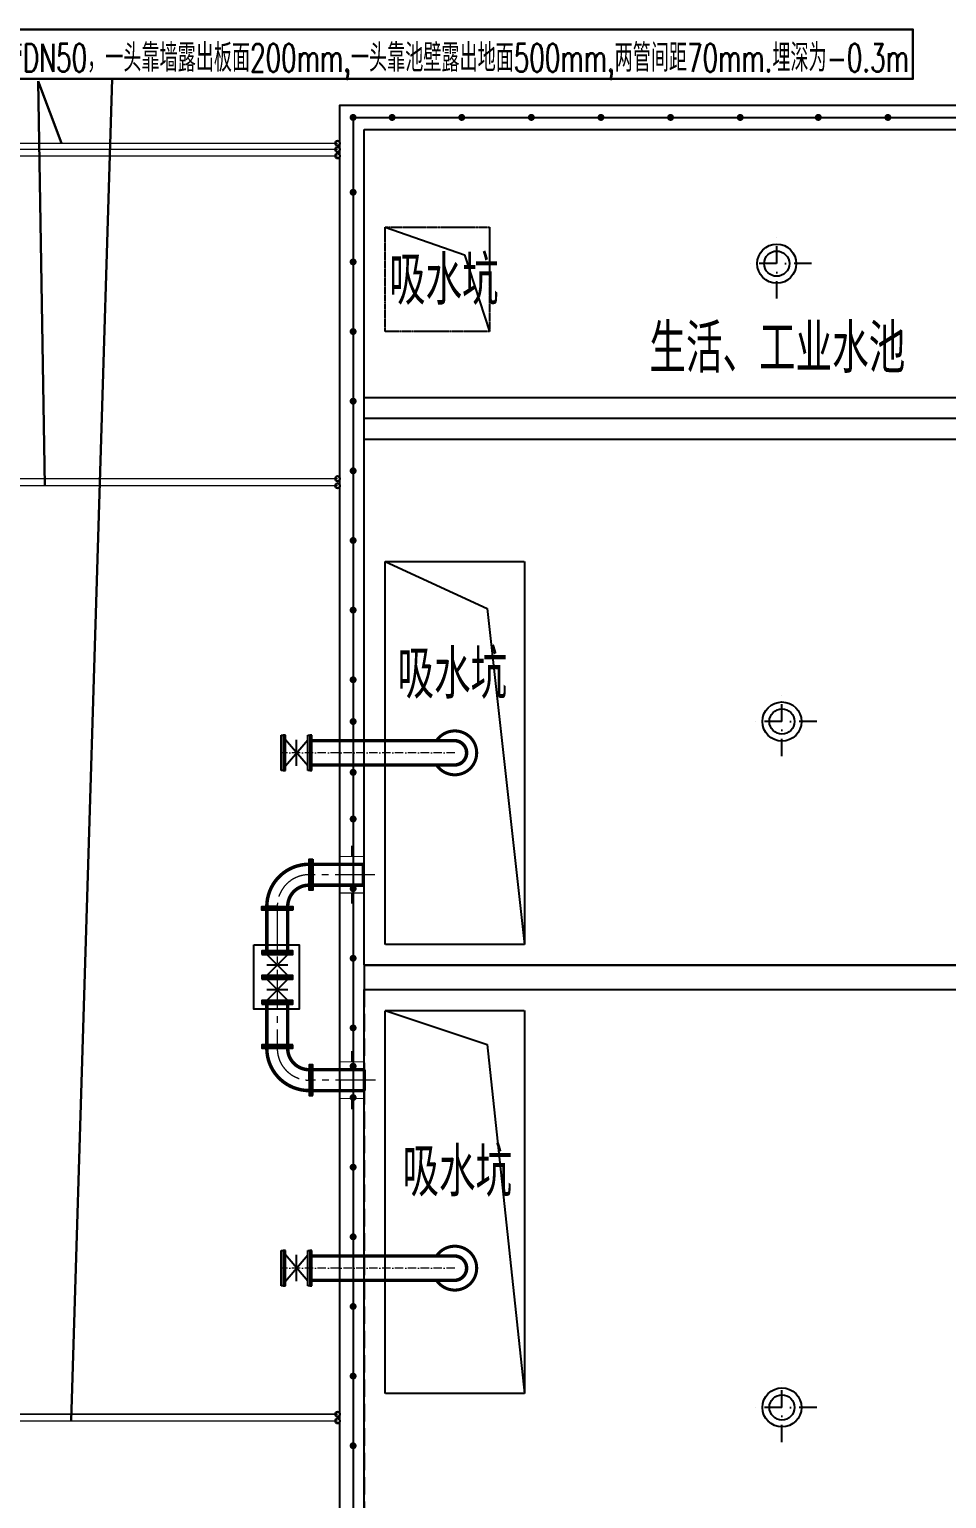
# Model space of a CAD drawing. Header units: millimetres. Extents: x -437359 to 106527, y -82378 to 117612.
# Drawn here: x -85186 to -72010, y 16588 to 37687 of the extents above; entities that cross this region are included whole.
import ezdxf
from ezdxf.enums import TextEntityAlignment as Align

# ---------------------------------------------------------------- set-up
doc = ezdxf.new("R2010")
doc.units = ezdxf.units.MM
for name, pattern in [('ACAD_ISO05W100', [33, 24, -3, 0, -3, 0, -3]), ('ACAD_ISO10W100', [18.5, 12, -3, 0.5, -3]), ('CENTER2', [28.575, 19.05, -3.175, 3.175, -3.175]), ('DASH', [0.35, 0.25, -0.1]), ('DASHDOT', [1, 0.5, -0.25, 0, -0.25])]:
    doc.linetypes.add(name, pattern=pattern)
for name, color, linetype in [('1---冷却塔', 7, 'Continuous'), ('1--构筑物', 3, 'Continuous'), ('图层1', 7, 'Continuous'), ('栏杆', 2, 'Continuous'), ('桥架标注', 2, 'Continuous'), ('水池构筑物', 67, 'Continuous'), ('水管', 4, 'Continuous'), ('法兰', 4, 'Continuous'), ('阀门、管件', 3, 'Continuous'), ('预埋件', 1, 'Continuous')]:
    doc.layers.add(name, color=color, linetype=linetype)
doc.layers.add('中心线', color=1, linetype='ACAD_ISO10W100', lineweight=5)
doc.layers.add('电缆通道', color=3, linetype='Continuous', lineweight=30)
doc.styles.add('geditxt1', font='geditxt.shx', dxfattribs={"width": 0.65, "bigfont": 'hzfs_1.shx'})
doc.styles.add('HZXT', font='geditxt.shx', dxfattribs={"width": 0.72, "bigfont": 'hzfs_1.shx'})

# ---------------------------------------------------------------- blocks, each defined once
blk = doc.blocks.new('A$C3E227F65')
for points in [[(0, 12350), (0, 25050), (36700, 25050), (36700, 12350)], [(36700, 12700), (36700, 0), (0, 0), (0, 12700)]]:
    blk.add_lwpolyline(points)
at = {"layer": '1---冷却塔', "color": 1, "linetype": 'ACAD_ISO05W100', "lineweight": -2, "ltscale": 0.05}
for points in [[(350, 24700), (36350, 24700), (36350, 12700), (350, 12700)], [(350, 12350), (36350, 12350), (36350, 350), (350, 350)]]:
    blk.add_lwpolyline(points, close=True, dxfattribs=at)
for points in [[(12200, 24700), (12200, 20850), (350, 20850), (350, 20850)], [(12500, 24700), (12500, 20550), (350, 20550)], [(12800, 24700), (12800, 20250), (350, 20250)], [(350, 12700), (36350, 12700)]]:
    blk.add_lwpolyline(points, dxfattribs=at)
blk = doc.blocks.new('DN350手动闸阀')
at = {"ltscale": 500}
for p, q in [((179789, 57553), (180166, 57232)), ((179789, 57232), (180166, 57553)), ((179789, 57393), (180166, 57393))]:
    blk.add_line(p, q, dxfattribs=at)
at = {"layer": '法兰', "ltscale": 500}
for p, q in [((179725, 57583), (179725, 57613)), ((179725, 57613), (180230, 57613)), ((180230, 57613), (180230, 57583)), ((179725, 57583), (179725, 57553)), ((180230, 57583), (179725, 57583)), ((180230, 57583), (179725, 57583)), ((179725, 57553), (180230, 57553)), ((180230, 57553), (180230, 57583)), ((179725, 57232), (180230, 57232)), ((179725, 57202), (179725, 57232)), ((179725, 57202), (179725, 57172)), ((180230, 57202), (179725, 57202)), ((180230, 57202), (179725, 57202)), ((180230, 57232), (180230, 57202)), ((180230, 57172), (180230, 57202)), ((179725, 57172), (180230, 57172))]:
    blk.add_line(p, q, dxfattribs=at)
blk = doc.blocks.new('qsc')
for p, q in [((273515, 92537), (274654, 92138)), ((274654, 92138), (275015, 91037)), ((273515, 87737), (274981, 87061)), ((274981, 87061), (275515, 82237)), ((273515, 81287), (274981, 80799)), ((274981, 80799), (275515, 75787))]:
    blk.add_line(p, q)
at = {"layer": '1---冷却塔', "color": 1, "linetype": 'ACAD_ISO05W100', "lineweight": -2, "ltscale": 0.02}
blk.add_lwpolyline([(273515, 92537), (275015, 92537), (275015, 91037), (273515, 91037)], close=True, dxfattribs=at)
at = {"layer": '1---冷却塔', "color": 1, "linetype": 'ACAD_ISO05W100', "lineweight": -2, "ltscale": 0.05}
for points in [[(273515, 87737), (275515, 87737), (275515, 82237), (273515, 82237)], [(273515, 81287), (275515, 81287), (275515, 75787), (273515, 75787)]]:
    blk.add_lwpolyline(points, close=True, dxfattribs=at)
at = {"layer": '1--构筑物', "linetype": 'DASH', "ltscale": 1000}
for q in [(309215, 81587), (273215, 69587)]:
    blk.add_line((273215, 81587), q, dxfattribs=at)
at = {"layer": '中心线', "linetype": 'ACAD_ISO10W100', "ltscale": 10}
for p, q in [((274515, 84987), (272022, 84987)), ((274515, 77587), (272022, 77587))]:
    blk.add_line(p, q, dxfattribs=at)
at = {"layer": '中心线', "color": 1, "linetype": 'CENTER2', "ltscale": 30}
for p, q in [((273369, 83237), (272474, 83237)), ((271965, 82728), (271965, 80744)), ((273374, 80287), (272474, 80287))]:
    blk.add_line(p, q, dxfattribs=at)
for centre, start, end in [((272422, 82780), 90, 180), ((272422, 80744), 180, 270)]:
    blk.add_arc(centre, 457, start, end, dxfattribs=at)
at = {"layer": '栏杆'}
for q in [(273055, 69399), (309391, 94112)]:
    blk.add_line((273055, 94112), q, dxfattribs=at)
at = {"layer": '栏杆', "const_width": 50}
for points in [[(273080, 94112, 1), (273030, 94112, 1)], [(273590, 94112, -1), (273640, 94112, -1)], [(274590, 94112, -1), (274640, 94112, -1)], [(275590, 94112, -1), (275640, 94112, -1)], [(276590, 94112, -1), (276640, 94112, -1)], [(277590, 94112, -1), (277640, 94112, -1)], [(278590, 94112, -1), (278640, 94112, -1)], [(279712, 94112, -1), (279762, 94112, -1)], [(280712, 94112, -1), (280762, 94112, -1)], [(273080, 93037, 1), (273030, 93037, 1)], [(273080, 92037, 1), (273030, 92037, 1)], [(273080, 91037, 1), (273030, 91037, 1)], [(273080, 90037, 1), (273030, 90037, 1)], [(273080, 89037, 1), (273030, 89037, 1)], [(273080, 88037, 1), (273030, 88037, 1)], [(273080, 87037, 1), (273030, 87037, 1)], [(273080, 86037, 1), (273030, 86037, 1)], [(273080, 85437, 1), (273030, 85437, 1)], [(273080, 84707, 1), (273030, 84707, 1)], [(273080, 84037, 1), (273030, 84037, 1)], [(273080, 83037, 1), (273030, 83037, 1)], [(273080, 82037, 1), (273030, 82037, 1)], [(273080, 82037, 1), (273030, 82037, 1)], [(273080, 81037, 1), (273030, 81037, 1)], [(273080, 80487, -1), (273030, 80487, -1)], [(273080, 80037, 1), (273030, 80037, 1)], [(273080, 79037, 1), (273030, 79037, 1)], [(273080, 79037, 1), (273030, 79037, 1)], [(273080, 78037, 1), (273030, 78037, 1)], [(273080, 77037, 1), (273030, 77037, 1)], [(273080, 76037, 1), (273030, 76037, 1)], [(273080, 76037, 1), (273030, 76037, 1)], [(273080, 75037, 1), (273030, 75037, 1)]]:
    blk.add_lwpolyline(points, format="xyb", close=True, dxfattribs=at)
at = {"layer": '水管'}
for p, q in [((272422, 83237), (272422, 83387)), ((272422, 83237), (272422, 83087)), ((271815, 82780), (272115, 82780)), ((271965, 82780), (271815, 82780)), ((271965, 82780), (272115, 82780)), ((273215, 81937), (273215, 81587)), ((271815, 80744), (272115, 80744)), ((271965, 80744), (271815, 80744)), ((271965, 80744), (272115, 80744)), ((272422, 80287), (272422, 80437)), ((272422, 80287), (272422, 80137)), ((272865, 80287), (272865, 80137))]:
    blk.add_line(p, q, dxfattribs=at)
for points, const_width in [([(274515, 84672, 1), (274515, 85302, 0.250492), (274253, 85162, 0.250492)], 43.8), ([(274515, 85162, -0.406405), (274685, 84987, -0.406677), (274515, 84812, -1.793516)], 50), ([(274253, 84812, 0.250492), (274515, 84672)], 43.8), ([(271815, 82780, -0.414214), (272422, 83387)], 50), ([(272115, 82780, -0.414214), (272422, 83087)], 50), ([(271815, 80744, 0.414214), (272422, 80137)], 50), ([(272115, 80744, 0.414214), (272422, 80437)], 50), ([(274515, 77272, 1), (274515, 77902, 0.250492), (274253, 77762, 0.250492)], 43.8), ([(274515, 77762, -0.406405), (274685, 77587, -0.406677), (274515, 77412, -1.793516)], 50), ([(274253, 77412, 0.250492), (274515, 77272)], 43.8)]:
    blk.add_lwpolyline(points, format="xyb", dxfattribs=dict(at, const_width=const_width))
at = {"layer": '水管', "const_width": 50}
for points in [[(272463, 85162), (274515, 85162)], [(272463, 84812), (274515, 84812)], [(272474, 83387), (273215, 83387)], [(273201, 83387), (273201, 83087)], [(272474, 83087), (273215, 83087)], [(271815, 82144), (271815, 82728)], [(272115, 82144), (272115, 82728)], [(271815, 80796), (271815, 81380)], [(272115, 80796), (272115, 81380)], [(272474, 80437), (273215, 80437)], [(273215, 80437), (273215, 80137)], [(272474, 80137), (273215, 80137)], [(272463, 77762), (274515, 77762)], [(272463, 77412), (274515, 77412)]]:
    blk.add_lwpolyline(points, dxfattribs=at)
at = {"layer": '水管'}
for points in [[(272448, 83459), (272448, 83014), (272422, 83014), (272422, 83459)], [(272474, 83459), (272474, 83014), (272448, 83014), (272448, 83459)], [(272187, 82754), (271742, 82754), (271742, 82780), (272187, 82780)], [(272187, 82728), (271742, 82728), (271742, 82754), (272187, 82754)], [(271631, 82231), (272279, 82231), (272279, 81306), (271631, 81306)], [(271742, 82118), (272187, 82118), (272187, 82144), (271742, 82144)], [(271742, 81380), (272187, 81380), (272187, 81406), (271742, 81406)], [(272187, 80796), (271742, 80796), (271742, 80770), (272187, 80770)], [(272187, 80770), (271742, 80770), (271742, 80744), (272187, 80744)], [(272448, 80064), (272448, 80509), (272422, 80509), (272422, 80064)], [(272474, 80064), (272474, 80509), (272448, 80509), (272448, 80064)]]:
    blk.add_lwpolyline(points, close=True, dxfattribs=at)
at = {"layer": '阀门、管件'}
for p, q in [((271815, 82092), (272115, 81788)), ((272115, 82092), (271815, 81788)), ((272115, 81940), (271814, 81940)), ((271815, 81736), (272115, 81432)), ((272115, 81736), (271815, 81432)), ((272115, 81584), (271814, 81584))]:
    blk.add_line(p, q, dxfattribs=at)
for points in [[(271742, 82092), (272187, 82092), (272187, 82118), (271742, 82118)], [(271742, 81762), (272187, 81762), (272187, 81788), (271742, 81788)], [(271742, 81736), (272187, 81736), (272187, 81762), (271742, 81762)], [(271742, 81406), (272187, 81406), (272187, 81432), (271742, 81432)]]:
    blk.add_lwpolyline(points, close=True, dxfattribs=at)
at = {"layer": '预埋件', "color": 2, "linetype": 'DASHDOT', "ltscale": 500}
for p, q in [((279140, 91512), (279140, 92511)), ((279639, 92012), (278640, 92012)), ((279215, 84937), (279215, 85936)), ((279714, 85437), (278715, 85437)), ((279215, 75087), (279215, 76086)), ((279714, 75587), (278715, 75587))]:
    blk.add_line(p, q, dxfattribs=at)
at = {"layer": '预埋件'}
for points, const_width in [([(273040, 83654), (273040, 83499)], 35), ([(272865, 83499), (273215, 83499)], 17.5), ([(272865, 82974), (273215, 82974)], 17.5), ([(273040, 82974), (273040, 82820)], 35), ([(273040, 80704), (273040, 80549)], 35), ([(272865, 80549), (273215, 80549)], 17.5), ([(272865, 80024), (273215, 80024)], 17.5), ([(273040, 80024), (273040, 79870)], 35)]:
    blk.add_lwpolyline(points, dxfattribs=dict(at, const_width=const_width))
at = {"layer": '预埋件', "color": 3}
for centre, radius in [((279140, 92012), 281), ((279140, 92012), 181), ((279215, 85437), 281), ((279215, 85437), 181), ((279215, 75587), 281), ((279215, 75587), 181)]:
    blk.add_circle(centre, radius, dxfattribs=at)
at = {"layer": '水池构筑物', "rotation": 90}
for p in [(329635, -94990), (329635, -102390)]:
    blk.add_blockref('DN350手动闸阀', p, dxfattribs=at)
at = {"layer": '水管'}
blk.add_blockref('A$C3E227F65', (272865, 69237), dxfattribs=at)
at = {"layer": '图层1', "color": 2, "linetype": 'ByBlock', "ltscale": 100, "style": 'HZXT', "width": 0.75}
for s, p in [('吸水坑', (273570, 91423)), ('生活、工业水池', (277311, 90444)), ('吸水坑', (273693, 85767)), ('吸水坑', (273763, 78618))]:
    blk.add_text(s, height=700, dxfattribs=at).set_placement(p)

msp = doc.modelspace()

# ---------------------------------------------------------------- linework, layer by layer
at = {"layer": '电缆通道'}
for p, q in [((-84724.1, 36055.3), (-85061, 36945.3)), ((-84965.1, 31133), (-85061, 36945.3)), ((-84584.8, 17703.2), (-83998.6, 36974.7))]:
    msp.add_line(p, q, dxfattribs=at)
msp.add_lwpolyline([(-86603.6, 37687.2), (-72494.4, 37687.2), (-72494.4, 36974.7), (-86603.6, 36974.7)], close=True, dxfattribs=at)
at = {"layer": '电缆通道', "color": 1, "linetype": 'DASH', "ltscale": 500, "const_width": 20}
for points in [[(-80759.4, 36052), (-86426.3, 36052)], [(-80759.4, 35964), (-86426.3, 35964)], [(-80759.4, 35869.5), (-86426.3, 35869.5)], [(-80759.4, 31235.1), (-86426.3, 31235.1)], [(-80759.4, 31133), (-86426.3, 31133)], [(-80759.4, 17800.6), (-86663, 17800.6)], [(-80759.4, 17703.2), (-86663, 17703.2)]]:
    msp.add_lwpolyline(points, dxfattribs=at)
at = {"layer": '电缆通道'}
for centre in [(-80759.4, 36052), (-80759.4, 35964), (-80759.4, 35869.5), (-80759.4, 31235.1), (-80759.4, 31133), (-80759.4, 17800.6), (-80759.4, 17703.2)]:
    msp.add_circle(centre, 33.8, dxfattribs=at)

# ---------------------------------------------------------------- block references
at = {"layer": '水管'}
msp.add_blockref('qsc', (-353590.3, -57689.2), dxfattribs=at)

# ---------------------------------------------------------------- texts
at = {"layer": '桥架标注', "color": 2, "style": 'geditxt1', "width": 0.65}
msp.add_text('预埋热镀锌钢管DN50，一头靠墙露出板面200mm,一头靠池壁露出地面500mm,两管间距70mm.埋深为-0.3m', height=400, dxfattribs=at).set_placement((-79826.2, 37078.6, 162834.4), align=Align.CENTER)

doc.saveas('drawing.dxf')
